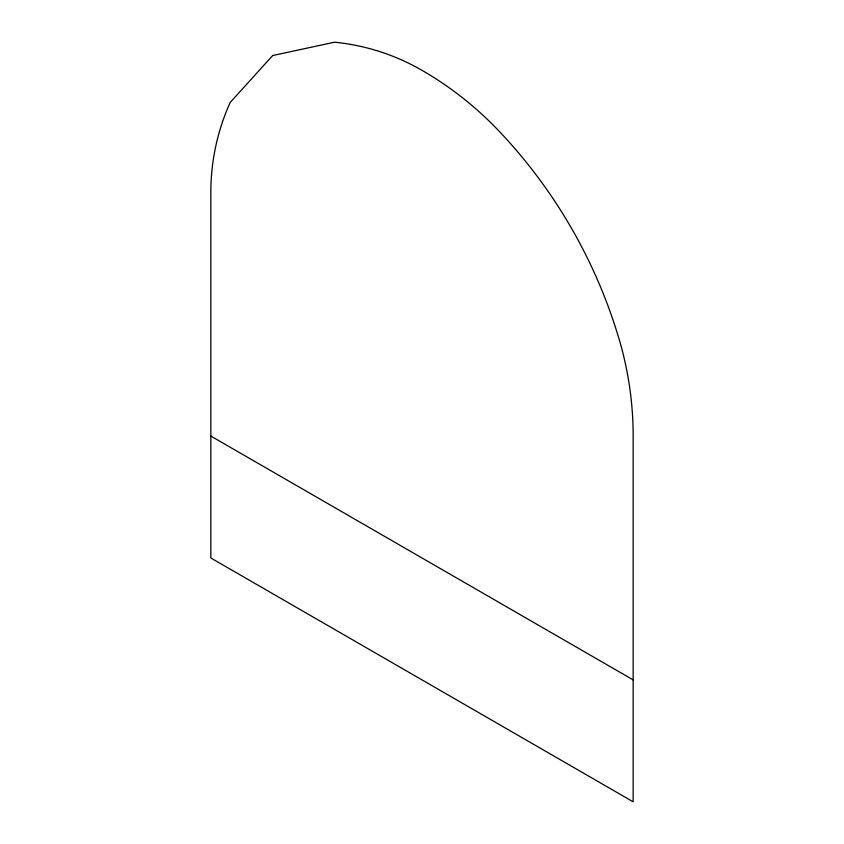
<?xml version="1.0" encoding="UTF-8"?>
<svg xmlns="http://www.w3.org/2000/svg" width="844" height="844" viewBox="0 0 844 844"><rect width="100%" height="100%" fill="white"/><g stroke="black" fill="none" stroke-linecap="round" stroke-linejoin="round"><path stroke-width="1.27" d="M210.842 436.063L633.158 679.884M272.686 55.535L230.212 102.43A217.889 217.889 0 0 0 210.842 192.242L210.842 557.979L633.158 801.8L633.158 436.063A341.24 341.24 0 0 0 619.021 338.855A515.526 515.526 0 0 0 499.11 131.179A341.24 341.24 0 0 0 422 70.326A217.889 217.889 0 0 0 334.541 42.2L272.686 55.535"/></g></svg>
